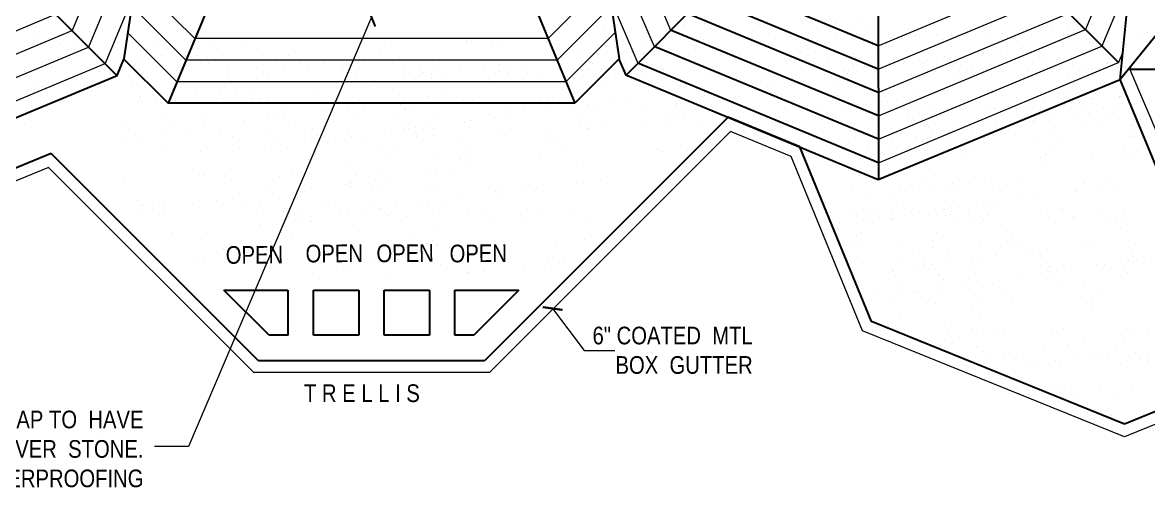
# Model space of a CAD drawing. Header units: inches. Extents: x 279 to 11006, y 233 to 7807.
# Drawn here: x 2671 to 3245, y 7112 to 7349 of the extents above; entities that cross this region are included whole.
import ezdxf

# ---------------------------------------------------------------- set-up
doc = ezdxf.new("R2010")
doc.units = ezdxf.units.IN
doc.header["$MEASUREMENT"] = 0
doc.linetypes.add('HIDDEN', pattern=[0.375, 0.25, -0.125])
for name, color, linetype, lineweight in [('GUTTER', 7, 'Continuous', 15), ('ROOF LINE', 7, 'Continuous', 30), ('ROOFLINE', 7, 'HIDDEN', 30)]:
    doc.layers.add(name, color=color, linetype=linetype, lineweight=lineweight)
doc.styles.add('ARCHENT', font='technical.ttf', dxfattribs={"height": 6})
doc.styles.add('ARCHENTLTD', font='technical.ttf', dxfattribs={"height": 0.1875})
doc.dimstyles.new('ARCHENTLTD', dxfattribs={"dimscale": 0.05, "dimtxt": 0.1875, "dimasz": 3, "dimexe": 9, "dimexo": 1, "dimgap": 2.5, "dimtad": 0, "dimdec": 1, "dimzin": 1, "dimdsep": 46, "dimlunit": 4, "dimtxsty": 'ARCHENTLTD', "dimblk": 'ARCHTICK', "dimcen": 6, "dimclrd": 256, "dimclre": 256, "dimclrt": 256, "dimaunit": 1, "dimadec": 0, "dimazin": 0, "dimtfac": 1, "dimtdec": 1, "dimtofl": 0, "dimtmove": 1, "dimatfit": 3, "dimldrblk": 'ARCHTICK', "dimfxl": 1, "dimfrac": 2, "dimtolj": 1, "dimtzin": 0, "dimlwd": 9, "dimlwe": 9, "dimarcsym": 0})

# ---------------------------------------------------------------- blocks, each defined once
blk = doc.blocks.new('_ArchTick')
at = {"color": 0, "linetype": 'ByBlock', "const_width": 0.15}
blk.add_lwpolyline([(-0.5, -0.5), (0.5, 0.5)], dxfattribs=at)

msp = doc.modelspace()

# ---------------------------------------------------------------- linework, layer by layer
at = {"layer": 'GUTTER'}
for p, q in [((3031.86, 7293.45), (2909.03, 7170.64)), ((3062.73, 7280.68), (3031.86, 7293.45)), ((3098.99, 7191.93), (3062.73, 7280.68)), ((2684.47, 7275.06), (2622.68, 7249.74)), ((2789.04, 7170.58), (2684.47, 7275.06)), ((3232.49, 7137.83), (3098.99, 7191.93)), ((3320.74, 7173.88), (3232.49, 7137.83)), ((2909.03, 7170.64), (2789.04, 7170.58))]:
    msp.add_line(p, q, dxfattribs=at)
at = {"layer": 'ROOF LINE', "color": 93}
for p, q in [((2832.8, 7518.54), (2745.38, 7307.74)), ((2865.1, 7518.55), (2952.56, 7307.84)), ((2609.12, 7432.08), (2719.51, 7321.78)), ((3088.18, 7432.8), (2978.65, 7322.12)), ((3125.24, 7432.65), (3229.45, 7328.52)), ((3106.93, 7425.05), (3107.18, 7269)), ((3107.07, 7337.05), (3026.43, 7370.4)), ((3107.09, 7325.14), (3018.07, 7361.95)), ((3107.11, 7313.23), (3009.71, 7353.51)), ((3107.13, 7301.32), (3001.35, 7345.06)), ((3107.15, 7289.41), (2992.99, 7336.61)), ((3107.17, 7277.5), (2984.63, 7328.16)), ((3383.43, 7325.2), (3235.23, 7324.91))]:
    msp.add_line(p, q, dxfattribs=at)
at = {"layer": 'ROOF LINE', "color": 93, "lineweight": 9}
for p, q in [((2740.38, 7450.15), (2696.5, 7344.77)), ((2956.38, 7450.68), (3001.35, 7345.06)), ((3256.5, 7450.72), (3212.62, 7345.34)), ((2733.63, 7405.33), (2704.91, 7336.36)), ((2964.59, 7403.33), (2992.99, 7336.61)), ((2728.72, 7371.09), (2759.05, 7340.7)), ((2938.91, 7340.7), (2969.22, 7371.09)), ((3107.07, 7337.05), (3187.37, 7370.56)), ((3235.48, 7371.63), (3221.03, 7336.93)), ((2727.36, 7361.66), (2713.33, 7327.95)), ((2726.76, 7357.47), (2754.49, 7329.7)), ((2943.48, 7329.71), (2971.17, 7357.47)), ((2970.67, 7360.95), (2984.63, 7328.16)), ((3107.09, 7325.14), (3195.79, 7362.15)), ((2590.99, 7312.66), (2688.08, 7353.18)), ((3107.11, 7313.23), (3204.2, 7353.74)), ((2591.01, 7300.75), (2696.5, 7344.77)), ((2724.81, 7343.86), (2749.92, 7318.7)), ((2938.91, 7340.7), (2759.05, 7340.7)), ((2948.04, 7318.71), (2973.13, 7343.86)), ((3107.13, 7301.32), (3212.62, 7345.34)), ((2591.03, 7288.84), (2704.91, 7336.36)), ((3107.15, 7289.41), (3221.03, 7336.93)), ((2943.48, 7329.71), (2754.49, 7329.7)), ((3107.17, 7277.5), (3229.45, 7328.52)), ((3231.62, 7333.73), (3229.45, 7328.52)), ((2591.05, 7276.93), (2713.33, 7327.95)), ((3235.23, 7324.91), (3236.24, 7327.31)), ((3235.23, 7324.91), (3287.37, 7202.45)), ((2948.04, 7318.71), (2749.92, 7318.7))]:
    msp.add_line(p, q, dxfattribs=at)
at = {"layer": 'ROOF LINE'}
for p, q in [((2740.35, 7450.15), (2722.87, 7330.36)), ((2957.79, 7450.68), (2975.06, 7330.37)), ((3230.21, 7319.9), (3238.01, 7396.39)), ((3278.75, 7379.53), (3230.21, 7319.9)), ((2719.42, 7321.91), (2722.88, 7330.27)), ((2722.88, 7330.27), (2745.38, 7307.74)), ((2975.06, 7330.37), (2952.55, 7307.85)), ((2975.01, 7330.31), (2978.53, 7322.01)), ((2590.94, 7268.63), (2719.42, 7321.91)), ((3107.06, 7268.83), (2978.53, 7322.01)), ((3107.06, 7268.87), (3230.21, 7319.9)), ((3281.25, 7196.76), (3230.21, 7319.9)), ((2952.56, 7307.84), (2745.38, 7307.74)), ((3030.62, 7300.7), (2906.54, 7176.64)), ((3067.21, 7285.59), (3030.62, 7300.7)), ((3103.58, 7196.54), (3067.21, 7285.59)), ((2685.88, 7282.12), (2618.09, 7254.35)), ((2791.53, 7176.58), (2685.88, 7282.12)), ((2773.88, 7212.57), (2806.48, 7212.59)), ((2796.85, 7189.63), (2773.88, 7212.57)), ((2806.48, 7212.59), (2806.48, 7189.63)), ((2819.48, 7212.6), (2842.49, 7212.61)), ((2819.49, 7189.65), (2819.48, 7212.6)), ((2842.49, 7212.61), (2842.49, 7189.65)), ((2855.49, 7212.62), (2878.48, 7212.63)), ((2855.49, 7189.66), (2855.49, 7212.62)), ((2878.48, 7212.63), (2878.48, 7189.67)), ((2891.48, 7212.63), (2924.08, 7212.65)), ((2891.49, 7189.67), (2891.48, 7212.63)), ((2924.08, 7212.65), (2901.13, 7189.68)), ((3232.48, 7144.31), (3103.58, 7196.54)), ((2806.49, 7189.63), (2796.85, 7189.63)), ((2842.49, 7189.65), (2819.49, 7189.65)), ((2878.49, 7189.67), (2855.49, 7189.66)), ((2901.13, 7189.68), (2891.49, 7189.67)), ((2901.13, 7189.68), (2891.49, 7189.68)), ((3321.16, 7180.53), (3232.48, 7144.31)), ((2906.54, 7176.64), (2791.53, 7176.58))]:
    msp.add_line(p, q, dxfattribs=at)
at = {"layer": 'ROOFLINE', "color": 7, "linetype": 'Continuous', "lineweight": 25, "ltscale": 100}
for p, q in [((2717.82, 7345.67), (2717.82, 7345.67)), ((2725.63, 7346.7), (2725.63, 7346.7)), ((2967.39, 7346.41), (2967.39, 7346.41)), ((3005.41, 7348.65), (3005.41, 7348.65)), ((3007.9, 7347.87), (3007.9, 7347.87)), ((3018.85, 7348.25), (3018.85, 7348.25)), ((3021.62, 7345.72), (3021.62, 7345.72)), ((3046.27, 7347.69), (3046.27, 7347.69)), ((3052.12, 7348.74), (3052.12, 7348.74)), ((3085.54, 7348.19), (3085.54, 7348.19)), ((3094.99, 7345.82), (3094.99, 7345.82)), ((3098.84, 7348.83), (3098.84, 7348.83)), ((3102.8, 7346.85), (3102.8, 7346.85)), ((3216.04, 7348.02), (3216.04, 7348.02)), ((2677.44, 7340.35), (2677.44, 7340.35)), ((2685.25, 7341.38), (2685.25, 7341.38)), ((2705.63, 7344.07), (2705.63, 7344.07)), ((3014.98, 7340.35), (3014.98, 7340.35)), ((3017.86, 7340.47), (3017.86, 7340.47)), ((3027.18, 7341.96), (3027.18, 7341.96)), ((3054.62, 7340.5), (3054.62, 7340.5)), ((3062.42, 7341.53), (3062.42, 7341.53)), ((3081.64, 7345.2), (3081.64, 7345.2)), ((3082.8, 7344.21), (3082.8, 7344.21)), ((3085.48, 7340.8), (3085.48, 7340.8)), ((3123.51, 7343.04), (3123.51, 7343.04)), ((3126, 7342.26), (3126, 7342.26)), ((3136.95, 7342.64), (3136.95, 7342.64)), ((3139.71, 7340.1), (3139.71, 7340.1)), ((3164.37, 7342.08), (3164.37, 7342.08)), ((3170.22, 7343.13), (3170.22, 7343.13)), ((3195.66, 7345.34), (3195.66, 7345.34)), ((3203.51, 7345.02), (3203.51, 7345.02)), ((3203.63, 7342.58), (3203.63, 7342.58)), ((3213.09, 7340.21), (3213.09, 7340.21)), ((3216.93, 7343.22), (3216.93, 7343.22)), ((3220.89, 7341.24), (3220.89, 7341.24)), ((3241.27, 7343.92), (3241.27, 7343.92)), ((3244.14, 7344.04), (3244.14, 7344.04)), ((2690.14, 7338.02), (2690.14, 7338.02)), ((2691.39, 7339.32), (2691.39, 7339.32)), ((2697.71, 7335.29), (2697.71, 7335.29)), ((2699.75, 7337.21), (2699.75, 7337.21)), ((2730.65, 7339.48), (2730.65, 7339.48)), ((2738.1, 7339.4), (2738.1, 7339.4)), ((2744.43, 7335.37), (2744.43, 7335.37)), ((2757.89, 7338.42), (2757.89, 7338.42)), ((2760.66, 7335.88), (2760.66, 7335.88)), ((2769.03, 7339.3), (2769.03, 7339.3)), ((2770.71, 7335.87), (2770.71, 7335.87)), ((2784.81, 7339.49), (2784.81, 7339.49)), ((2791.14, 7335.46), (2791.14, 7335.46)), ((2859.2, 7337.23), (2859.2, 7337.23)), ((2897.22, 7339.47), (2897.22, 7339.47)), ((2899.71, 7338.69), (2899.71, 7338.69)), ((2910.66, 7339.07), (2910.66, 7339.07)), ((2913.42, 7336.54), (2913.42, 7336.54)), ((2938.08, 7338.51), (2938.08, 7338.51)), ((2943.93, 7339.56), (2943.93, 7339.56)), ((2973.45, 7336.02), (2973.45, 7336.02)), ((2973.76, 7335.08), (2973.76, 7335.08)), ((2974.61, 7335.03), (2974.61, 7335.03)), ((2977.34, 7339.01), (2977.34, 7339.01)), ((2986.8, 7336.64), (2986.8, 7336.64)), ((2990.64, 7339.65), (2990.64, 7339.65)), ((2994.61, 7337.67), (2994.61, 7337.67)), ((3014.24, 7335.19), (3014.24, 7335.19)), ((3022.05, 7336.21), (3022.05, 7336.21)), ((3028.18, 7334.15), (3028.18, 7334.15)), ((3042.42, 7338.9), (3042.42, 7338.9)), ((3067.45, 7334.31), (3067.45, 7334.31)), ((3074.9, 7334.23), (3074.9, 7334.23)), ((3105.82, 7334.13), (3105.82, 7334.13)), ((3121.61, 7334.32), (3121.61, 7334.32)), ((3172.71, 7334.89), (3172.71, 7334.89)), ((3180.52, 7335.92), (3180.52, 7335.92)), ((3199.73, 7339.59), (3199.73, 7339.59)), ((3200.89, 7338.6), (3200.89, 7338.6)), ((3214.55, 7338.67), (3214.55, 7338.67)), ((3233.63, 7337.63), (3233.63, 7337.63)), ((2730.34, 7330.55), (2730.34, 7330.55)), ((2742.53, 7332.16), (2742.53, 7332.16)), ((2750.34, 7333.19), (2750.34, 7333.19)), ((2759.91, 7332.21), (2759.91, 7332.21)), ((2761.97, 7328.62), (2761.97, 7328.62)), ((2800.34, 7328.44), (2800.34, 7328.44)), ((2806.62, 7332.3), (2806.62, 7332.3)), ((2839.6, 7328.94), (2839.6, 7328.94)), ((2845.17, 7330.65), (2845.17, 7330.65)), ((2853.33, 7332.39), (2853.33, 7332.39)), ((2880.11, 7330.4), (2880.11, 7330.4)), ((2934.23, 7329.72), (2934.23, 7329.72)), ((2946.42, 7331.32), (2946.42, 7331.32)), ((2954.23, 7332.35), (2954.23, 7332.35)), ((2973.86, 7329.87), (2973.86, 7329.87)), ((2976.53, 7332.55), (2976.53, 7332.55)), ((2981.47, 7334.06), (2981.47, 7334.06)), ((2981.67, 7330.9), (2981.67, 7330.9)), ((2987.67, 7332.35), (2987.67, 7332.35)), ((2987.8, 7330.03), (2987.8, 7330.03)), ((3002.04, 7333.58), (3002.04, 7333.58)), ((3026.94, 7332.85), (3026.94, 7332.85)), ((3034.51, 7330.12), (3034.51, 7330.12)), ((3036.55, 7332.04), (3036.55, 7332.04)), ((3081.22, 7330.21), (3081.22, 7330.21)), ((3091.85, 7329.47), (3091.85, 7329.47)), ((3094.69, 7333.25), (3094.69, 7333.25)), ((3097.45, 7330.71), (3097.45, 7330.71)), ((3099.57, 7328.45), (3099.57, 7328.45)), ((3120.32, 7328.93), (3120.32, 7328.93)), ((3127.93, 7330.29), (3127.93, 7330.29)), ((3132.33, 7329.57), (3132.33, 7329.57)), ((3140.14, 7330.6), (3140.14, 7330.6)), ((3140.69, 7331.61), (3140.69, 7331.61)), ((3146.28, 7328.54), (3146.28, 7328.54)), ((3160.52, 7333.28), (3160.52, 7333.28)), ((3185.54, 7328.7), (3185.54, 7328.7)), ((3192.99, 7328.62), (3192.99, 7328.62)), ((3223.91, 7328.52), (3223.91, 7328.52)), ((3239.7, 7328.71), (3239.7, 7328.71)), ((2672.05, 7324.14), (2672.05, 7324.14)), ((2710.42, 7323.96), (2710.42, 7323.96)), ((2712.8, 7325.25), (2712.8, 7325.25)), ((2715.57, 7322.72), (2715.57, 7322.72)), ((2719.52, 7328.1), (2719.52, 7328.1)), ((2721.45, 7327.16), (2721.45, 7327.16)), ((2749.69, 7324.46), (2749.69, 7324.46)), ((2766.23, 7328.18), (2766.23, 7328.18)), ((2776.1, 7324.49), (2776.1, 7324.49)), ((2790.2, 7325.92), (2790.2, 7325.92)), ((2793.98, 7322.88), (2793.98, 7322.88)), ((2804.8, 7325.33), (2804.8, 7325.33)), ((2812.94, 7328.27), (2812.94, 7328.27)), ((2816.99, 7326.94), (2816.99, 7326.94)), ((2824.8, 7327.97), (2824.8, 7327.97)), ((2834.24, 7325.7), (2834.24, 7325.7)), ((2834.37, 7326.99), (2834.37, 7326.99)), ((2836.42, 7323.4), (2836.42, 7323.4)), ((2837.01, 7323.16), (2837.01, 7323.16)), ((2840.69, 7322.96), (2840.69, 7322.96)), ((2859.66, 7328.36), (2859.66, 7328.36)), ((2865.57, 7325.9), (2865.57, 7325.9)), ((2868.33, 7323.37), (2868.33, 7323.37)), ((2873.28, 7324.88), (2873.28, 7324.88)), ((2874.8, 7323.22), (2874.8, 7323.22)), ((2879.48, 7323.17), (2879.48, 7323.17)), ((2881.08, 7327.08), (2881.08, 7327.08)), ((2887.4, 7323.05), (2887.4, 7323.05)), ((2893.85, 7324.4), (2893.85, 7324.4)), ((2906.05, 7326), (2906.05, 7326)), ((2913.85, 7327.03), (2913.85, 7327.03)), ((2914.06, 7323.72), (2914.06, 7323.72)), ((2918.74, 7323.67), (2918.74, 7323.67)), ((2919.99, 7324.97), (2919.99, 7324.97)), ((2927.79, 7327.17), (2927.79, 7327.17)), ((2928.35, 7322.86), (2928.35, 7322.86)), ((2934.12, 7323.14), (2934.12, 7323.14)), ((2954.57, 7325.18), (2954.57, 7325.18)), ((2959.26, 7325.13), (2959.26, 7325.13)), ((2961.67, 7328.26), (2961.67, 7328.26)), ((2966.7, 7325.05), (2966.7, 7325.05)), ((2986.5, 7324.07), (2986.5, 7324.07)), ((2997.63, 7324.95), (2997.63, 7324.95)), ((3013.42, 7325.14), (3013.42, 7325.14)), ((3079.76, 7322.65), (3079.76, 7322.65)), ((3089.5, 7323.84), (3089.5, 7323.84)), ((3091.43, 7322.9), (3091.43, 7322.9)), ((3091.96, 7324.26), (3091.96, 7324.26)), ((3094.62, 7326.94), (3094.62, 7326.94)), ((3099.76, 7325.28), (3099.76, 7325.28)), ((3100.32, 7326.29), (3100.32, 7326.29)), ((3105.77, 7326.74), (3105.77, 7326.74)), ((3105.89, 7324.42), (3105.89, 7324.42)), ((3112.51, 7327.9), (3112.51, 7327.9)), ((3120.14, 7327.97), (3120.14, 7327.97)), ((3129.89, 7327.95), (3129.89, 7327.95)), ((3131.94, 7324.36), (3131.94, 7324.36)), ((3136.21, 7323.92), (3136.21, 7323.92)), ((3145.03, 7327.24), (3145.03, 7327.24)), ((3152.6, 7324.51), (3152.6, 7324.51)), ((3154.64, 7326.42), (3154.64, 7326.42)), ((3170.32, 7324.18), (3170.32, 7324.18)), ((3176.6, 7328.04), (3176.6, 7328.04)), ((3182.92, 7324.01), (3182.92, 7324.01)), ((3195.21, 7323.83), (3195.21, 7323.83)), ((3199.32, 7324.59), (3199.32, 7324.59)), ((3209.58, 7324.68), (3209.58, 7324.68)), ((3212.78, 7327.63), (3212.78, 7327.63)), ((3215.55, 7325.1), (3215.55, 7325.1)), ((3223.31, 7328.13), (3223.31, 7328.13)), ((3229.64, 7324.1), (3229.64, 7324.1)), ((3233.24, 7326.08), (3233.24, 7326.08)), ((3235.73, 7325.3), (3235.73, 7325.3)), ((2679.47, 7318.49), (2679.47, 7318.49)), ((2775.59, 7322.2), (2775.59, 7322.2)), ((2795.91, 7321.94), (2795.91, 7321.94)), ((2850.56, 7319.27), (2850.56, 7319.27)), ((2853.48, 7319.08), (2853.48, 7319.08)), ((2865.67, 7320.69), (2865.67, 7320.69)), ((2873.48, 7321.72), (2873.48, 7321.72)), ((2879.6, 7320.85), (2879.6, 7320.85)), ((2908.7, 7320.48), (2908.7, 7320.48)), ((2911.47, 7317.95), (2911.47, 7317.95)), ((2926.32, 7320.94), (2926.32, 7320.94)), ((2968.33, 7317.51), (2968.33, 7317.51)), ((2973.03, 7321.02), (2973.03, 7321.02)), ((2989.26, 7321.53), (2989.26, 7321.53)), ((2991.46, 7318.87), (2991.46, 7318.87)), ((3008.85, 7318.97), (3008.85, 7318.97)), ((3019.74, 7321.11), (3019.74, 7321.11)), ((3047.22, 7318.79), (3047.22, 7318.79)), ((3049.6, 7320.08), (3049.6, 7320.08)), ((3052.36, 7317.55), (3052.36, 7317.55)), ((3086.48, 7319.29), (3086.48, 7319.29)), ((3112.38, 7317.03), (3112.38, 7317.03)), ((3127, 7320.75), (3127, 7320.75)), ((3146.08, 7320.23), (3146.08, 7320.23)), ((3204.22, 7321.44), (3204.22, 7321.44)), ((3206.99, 7318.91), (3206.99, 7318.91)), ((2680.73, 7316.26), (2680.73, 7316.26)), ((2727.44, 7316.35), (2727.44, 7316.35)), ((2731.01, 7311.32), (2731.01, 7311.32)), ((2741.74, 7313.09), (2741.74, 7313.09)), ((2759.83, 7312.37), (2759.83, 7312.37)), ((2772.03, 7313.97), (2772.03, 7313.97)), ((2774.16, 7316.44), (2774.16, 7316.44)), ((2779.84, 7315), (2779.84, 7315)), ((2781, 7313.6), (2781, 7313.6)), ((2789.15, 7312.53), (2789.15, 7312.53)), ((2821.51, 7315.06), (2821.51, 7315.06)), ((2859.88, 7314.88), (2859.88, 7314.88)), ((2885.3, 7312.12), (2885.3, 7312.12)), ((3018.8, 7311.57), (3018.8, 7311.57)), ((3064.24, 7311.18), (3064.24, 7311.18)), ((3086.43, 7311.9), (3086.43, 7311.9)), ((3109.55, 7313.26), (3109.55, 7313.26)), ((3110.95, 7311.27), (3110.95, 7311.27)), ((3126.94, 7313.36), (3126.94, 7313.36)), ((3165.31, 7313.18), (3165.31, 7313.18)), ((3167.69, 7314.47), (3167.69, 7314.47)), ((3170.46, 7311.93), (3170.46, 7311.93)), ((3201.58, 7312.51), (3201.58, 7312.51)), ((3204.58, 7313.68), (3204.58, 7313.68)), ((3209.3, 7311.48), (3209.3, 7311.48)), ((3230.48, 7311.42), (3230.48, 7311.42)), ((3242.06, 7312.61), (3242.06, 7312.61)), ((2691.09, 7309.12), (2691.09, 7309.12)), ((2730.5, 7309.04), (2730.5, 7309.04)), ((2731.6, 7310.58), (2731.6, 7310.58)), ((2731.65, 7308.66), (2731.65, 7308.66)), ((2739.46, 7309.68), (2739.46, 7309.68)), ((2749.25, 7309.16), (2749.25, 7309.16)), ((2769.97, 7310.4), (2769.97, 7310.4)), ((2788.64, 7310.24), (2788.64, 7310.24)), ((2791.4, 7307.71), (2791.4, 7307.71)), ((2791.92, 7310), (2791.92, 7310)), ((2795.96, 7309.24), (2795.96, 7309.24)), ((2805.47, 7306.1), (2805.47, 7306.1)), ((2816.19, 7307.88), (2816.19, 7307.88)), ((2837.12, 7305.78), (2837.12, 7305.78)), ((2842.68, 7309.33), (2842.68, 7309.33)), ((2844.92, 7306.81), (2844.92, 7306.81)), ((2851.94, 7309.48), (2851.94, 7309.48)), ((2855.46, 7308.38), (2855.46, 7308.38)), ((2860.14, 7308.33), (2860.14, 7308.33)), ((2863.61, 7307.31), (2863.61, 7307.31)), ((2865.3, 7309.49), (2865.3, 7309.49)), ((2877.49, 7311.09), (2877.49, 7311.09)), ((2883.26, 7309.69), (2883.26, 7309.69)), ((2889.39, 7309.42), (2889.39, 7309.42)), ((2895.97, 7309.84), (2895.97, 7309.84)), ((2900.66, 7309.79), (2900.66, 7309.79)), ((2934.34, 7309.66), (2934.34, 7309.66)), ((2939.03, 7309.61), (2939.03, 7309.61)), ((2941.41, 7310.9), (2941.41, 7310.9)), ((2944.17, 7308.37), (2944.17, 7308.37)), ((2951.95, 7305.88), (2951.95, 7305.88)), ((2959.76, 7306.9), (2959.76, 7306.9)), ((2970.81, 7311.01), (2970.81, 7311.01)), ((2978.29, 7310.11), (2978.29, 7310.11)), ((3004.19, 7307.85), (3004.19, 7307.85)), ((3004.51, 7306.91), (3004.51, 7306.91)), ((3017.53, 7311.09), (3017.53, 7311.09)), ((3096.63, 7307.2), (3096.63, 7307.2)), ((3100.99, 7307.06), (3100.99, 7307.06)), ((3108.82, 7308.8), (3108.82, 7308.8)), ((3111.71, 7308.84), (3111.71, 7308.84)), ((3116.63, 7309.83), (3116.63, 7309.83)), ((3135.62, 7305.48), (3135.62, 7305.48)), ((3150.98, 7309.34), (3150.98, 7309.34)), ((3159.13, 7308.27), (3159.13, 7308.27)), ((3161.9, 7305.74), (3161.9, 7305.74)), ((3182.33, 7305.57), (3182.33, 7305.57)), ((3189.49, 7305.69), (3189.49, 7305.69)), ((3191.49, 7310.8), (3191.49, 7310.8)), ((3201.69, 7307.29), (3201.69, 7307.29)), ((3204.35, 7309.97), (3204.35, 7309.97)), ((3209.49, 7308.32), (3209.49, 7308.32)), ((3215.5, 7309.77), (3215.5, 7309.77)), ((3215.62, 7307.46), (3215.62, 7307.46)), ((3229.05, 7305.65), (3229.05, 7305.65)), ((3229.86, 7310.62), (3229.86, 7310.62)), ((3229.87, 7311), (3229.87, 7311)), ((2762.91, 7299.72), (2762.91, 7299.72)), ((2796.74, 7300.46), (2796.74, 7300.46)), ((2804.55, 7301.49), (2804.55, 7301.49)), ((2823.71, 7303.94), (2823.71, 7303.94)), ((2824.92, 7304.17), (2824.92, 7304.17)), ((2840.55, 7300.04), (2840.55, 7300.04)), ((2862.62, 7301.83), (2862.62, 7301.83)), ((2866.38, 7304.78), (2866.38, 7304.78)), ((2870.42, 7304.03), (2870.42, 7304.03)), ((2881.06, 7301.5), (2881.06, 7301.5)), ((2909.33, 7301.91), (2909.33, 7301.91)), ((2911.58, 7300.56), (2911.58, 7300.56)), ((2917.13, 7304.11), (2917.13, 7304.11)), ((2919.38, 7301.59), (2919.38, 7301.59)), ((2926.4, 7304.26), (2926.4, 7304.26)), ((2939.76, 7304.27), (2939.76, 7304.27)), ((2956.05, 7302), (2956.05, 7302)), ((2963.85, 7304.2), (2963.85, 7304.2)), ((2988.62, 7303.45), (2988.62, 7303.45)), ((3002.76, 7302.09), (3002.76, 7302.09)), ((3007.27, 7304.38), (3007.27, 7304.38)), ((3008.44, 7300.65), (3008.44, 7300.65)), ((3027.88, 7303.95), (3027.88, 7303.95)), ((3067.29, 7303.87), (3067.29, 7303.87)), ((3068.39, 7305.41), (3068.39, 7305.41)), ((3068.45, 7303.49), (3068.45, 7303.49)), ((3076.25, 7304.51), (3076.25, 7304.51)), ((3088.91, 7305.39), (3088.91, 7305.39)), ((3106.77, 7305.23), (3106.77, 7305.23)), ((3119.23, 7304.9), (3119.23, 7304.9)), ((3122.6, 7301.3), (3122.6, 7301.3)), ((3125.43, 7305.08), (3125.43, 7305.08)), ((3128.2, 7302.54), (3128.2, 7302.54)), ((3165.94, 7304.99), (3165.94, 7304.99)), ((3186.49, 7299.8), (3186.49, 7299.8)), ((3194.9, 7299.91), (3194.9, 7299.91)), ((3207.1, 7301.52), (3207.1, 7301.52)), ((3212.65, 7305.07), (3212.65, 7305.07)), ((3214.72, 7301.59), (3214.72, 7301.59)), ((3214.9, 7302.55), (3214.9, 7302.55)), ((3221.92, 7305.23), (3221.92, 7305.23)), ((3226.92, 7303.19), (3226.92, 7303.19)), ((3234.73, 7304.22), (3234.73, 7304.22)), ((3235.28, 7305.23), (3235.28, 7305.23)), ((2672.04, 7297.64), (2672.04, 7297.64)), ((2722.4, 7298.25), (2722.4, 7298.25)), ((2725.31, 7294.56), (2725.31, 7294.56)), ((2744.06, 7299.36), (2744.06, 7299.36)), ((2746.83, 7296.83), (2746.83, 7296.83)), ((2756.36, 7295.14), (2756.36, 7295.14)), ((2764.17, 7296.17), (2764.17, 7296.17)), ((2772.02, 7294.65), (2772.02, 7294.65)), ((2784.54, 7298.85), (2784.54, 7298.85)), ((2801.28, 7299.53), (2801.28, 7299.53)), ((2806.85, 7296.32), (2806.85, 7296.32)), ((2818.52, 7294.14), (2818.52, 7294.14)), ((2818.74, 7294.74), (2818.74, 7294.74)), ((2837.37, 7294.5), (2837.37, 7294.5)), ((2864.99, 7297.53), (2864.99, 7297.53)), ((2865.45, 7294.82), (2865.45, 7294.82)), ((2867.76, 7294.99), (2867.76, 7294.99)), ((2871.2, 7295.24), (2871.2, 7295.24)), ((2875.74, 7294.32), (2875.74, 7294.32)), ((2879.01, 7296.27), (2879.01, 7296.27)), ((2880.43, 7294.27), (2880.43, 7294.27)), ((2896.31, 7297.73), (2896.31, 7297.73)), ((2899.08, 7295.2), (2899.08, 7295.2)), ((2899.38, 7298.95), (2899.38, 7298.95)), ((2915.01, 7294.82), (2915.01, 7294.82)), ((2919.69, 7294.77), (2919.69, 7294.77)), ((2955.52, 7296.28), (2955.52, 7296.28)), ((2959.1, 7294.69), (2959.1, 7294.69)), ((2960.2, 7296.23), (2960.2, 7296.23)), ((2960.25, 7294.31), (2960.25, 7294.31)), ((2968.06, 7295.33), (2968.06, 7295.33)), ((2988.44, 7298.02), (2988.44, 7298.02)), ((2998.57, 7296.05), (2998.57, 7296.05)), ((3000.63, 7299.62), (3000.63, 7299.62)), ((3017.24, 7295.9), (3017.24, 7295.9)), ((3092.38, 7294), (3092.38, 7294)), ((3106.71, 7297.83), (3106.71, 7297.83)), ((3114.04, 7295.1), (3114.04, 7295.1)), ((3125.37, 7298.77), (3125.37, 7298.77)), ((3132.89, 7295.46), (3132.89, 7295.46)), ((3145.98, 7298.34), (3145.98, 7298.34)), ((3154.52, 7294.6), (3154.52, 7294.6)), ((3166.72, 7296.2), (3166.72, 7296.2)), ((3171.26, 7295.28), (3171.26, 7295.28)), ((3174.53, 7297.23), (3174.53, 7297.23)), ((3185.39, 7298.25), (3185.39, 7298.25)), ((3186.54, 7297.87), (3186.54, 7297.87)), ((3194.35, 7298.9), (3194.35, 7298.9)), ((3196.16, 7294.93), (3196.16, 7294.93)), ((3210.53, 7295.78), (3210.53, 7295.78)), ((3219.28, 7296.29), (3219.28, 7296.29)), ((3224.86, 7299.61), (3224.86, 7299.61)), ((3236.67, 7296.39), (3236.67, 7296.39)), ((3243.53, 7299.46), (3243.53, 7299.46)), ((2723.79, 7290.85), (2723.79, 7290.85)), ((2731.64, 7290.53), (2731.64, 7290.53)), ((2744.17, 7293.54), (2744.17, 7293.54)), ((2778.35, 7290.62), (2778.35, 7290.62)), ((2796.86, 7293.04), (2796.86, 7293.04)), ((2799.77, 7289.35), (2799.77, 7289.35)), ((2818.63, 7288.32), (2818.63, 7288.32)), ((2821.29, 7291.61), (2821.29, 7291.61)), ((2825.06, 7290.71), (2825.06, 7290.71)), ((2830.82, 7289.92), (2830.82, 7289.92)), ((2838.63, 7290.95), (2838.63, 7290.95)), ((2846.48, 7289.43), (2846.48, 7289.43)), ((2859, 7293.64), (2859, 7293.64)), ((2871.77, 7290.79), (2871.77, 7290.79)), ((2881.31, 7291.1), (2881.31, 7291.1)), ((2893.19, 7289.52), (2893.19, 7289.52)), ((2939.45, 7292.31), (2939.45, 7292.31)), ((2939.91, 7289.61), (2939.91, 7289.61)), ((2942.21, 7289.77), (2942.21, 7289.77)), ((3020.01, 7293.36), (3020.01, 7293.36)), ((3095.29, 7290.31), (3095.29, 7290.31)), ((3114.15, 7289.28), (3114.15, 7289.28)), ((3116.81, 7292.57), (3116.81, 7292.57)), ((3126.34, 7290.88), (3126.34, 7290.88)), ((3129.23, 7288.29), (3129.23, 7288.29)), ((3134.15, 7291.91), (3134.15, 7291.91)), ((3142, 7290.39), (3142, 7290.39)), ((3176.83, 7292.06), (3176.83, 7292.06)), ((3188.71, 7290.48), (3188.71, 7290.48)), ((3198.64, 7288.43), (3198.64, 7288.43)), ((3234.97, 7293.27), (3234.97, 7293.27)), ((3235.43, 7290.57), (3235.43, 7290.57)), ((3237.73, 7290.73), (3237.73, 7290.73)), ((2742.68, 7284.19), (2742.68, 7284.19)), ((2761.76, 7283.15), (2761.76, 7283.15)), ((2781.94, 7284.69), (2781.94, 7284.69)), ((2798.25, 7285.64), (2798.25, 7285.64)), ((2806.1, 7285.32), (2806.1, 7285.32)), ((2819.9, 7284.36), (2819.9, 7284.36)), ((2822.46, 7286.16), (2822.46, 7286.16)), ((2852.81, 7285.4), (2852.81, 7285.4)), ((2860.83, 7285.97), (2860.83, 7285.97)), ((2899.52, 7285.49), (2899.52, 7285.49)), ((2946.23, 7285.58), (2946.23, 7285.58)), ((2995.42, 7284), (2995.42, 7284)), ((2997.35, 7283.06), (2997.35, 7283.06)), ((3006.24, 7286.46), (3006.24, 7286.46)), ((3018.43, 7288.06), (3018.43, 7288.06)), ((3076.24, 7284.34), (3076.24, 7284.34)), ((3082.52, 7288.2), (3082.52, 7288.2)), ((3088.85, 7284.17), (3088.85, 7284.17)), ((3093.77, 7286.6), (3093.77, 7286.6)), ((3101.62, 7286.28), (3101.62, 7286.28)), ((3115.5, 7284.84), (3115.5, 7284.84)), ((3135.56, 7284.26), (3135.56, 7284.26)), ((3148.33, 7286.36), (3148.33, 7286.36)), ((3156.02, 7286.3), (3156.02, 7286.3)), ((3195.04, 7286.45), (3195.04, 7286.45)), ((3232.33, 7284.34), (3232.33, 7284.34)), ((3241.75, 7286.54), (3241.75, 7286.54)), ((2817.14, 7278.97), (2817.14, 7278.97)), ((2822.66, 7281.83), (2822.66, 7281.83)), ((2836.22, 7277.93), (2836.22, 7277.93)), ((2856.4, 7279.48), (2856.4, 7279.48)), ((2882.69, 7281.31), (2882.69, 7281.31)), ((2894.36, 7279.14), (2894.36, 7279.14)), ((2896.92, 7280.94), (2896.92, 7280.94)), ((2935.29, 7280.75), (2935.29, 7280.75)), ((3110.15, 7281.6), (3110.15, 7281.6)), ((3112.66, 7279.93), (3112.66, 7279.93)), ((3112.91, 7279.07), (3112.91, 7279.07)), ((3131.74, 7278.89), (3131.74, 7278.89)), ((3151.92, 7280.44), (3151.92, 7280.44)), ((3189.88, 7280.1), (3189.88, 7280.1)), ((3192.44, 7281.9), (3192.44, 7281.9)), ((3192.64, 7277.57), (3192.64, 7277.57)), ((3216.44, 7280.87), (3216.44, 7280.87)), ((3230.81, 7281.71), (3230.81, 7281.71)), ((3235.09, 7281.8), (3235.09, 7281.8)), ((2761.37, 7271.6), (2761.37, 7271.6)), ((2774.81, 7271.19), (2774.81, 7271.19)), ((2808.08, 7271.68), (2808.08, 7271.68)), ((2841.49, 7271.13), (2841.49, 7271.13)), ((2854.79, 7271.77), (2854.79, 7271.77)), ((2879.13, 7272.47), (2879.13, 7272.47)), ((2882.01, 7272.59), (2882.01, 7272.59)), ((2891.32, 7274.08), (2891.32, 7274.08)), ((2897.12, 7276.61), (2897.12, 7276.61)), ((2957.14, 7276.09), (2957.14, 7276.09)), ((2672.3, 7269.89), (2672.3, 7269.89)), ((2723.34, 7269.35), (2723.34, 7269.35)), ((2763.86, 7270.81), (2763.86, 7270.81)), ((2777.57, 7268.66), (2777.57, 7268.66)), ((2802.23, 7270.63), (2802.23, 7270.63)), ((2835.83, 7266.38), (2835.83, 7266.38)), ((2837.59, 7268.15), (2837.59, 7268.15)), ((2838.32, 7265.6), (2838.32, 7265.6)), ((2838.75, 7267.16), (2838.75, 7267.16)), ((2849.27, 7265.97), (2849.27, 7265.97)), ((2850.95, 7268.76), (2850.95, 7268.76)), ((2858.76, 7269.79), (2858.76, 7269.79)), ((2876.69, 7265.41), (2876.69, 7265.41)), ((2882.54, 7266.46), (2882.54, 7266.46)), ((2915.95, 7265.92), (2915.95, 7265.92)), ((2929.25, 7266.55), (2929.25, 7266.55)), ((2953.59, 7267.25), (2953.59, 7267.25)), ((2956.46, 7267.38), (2956.46, 7267.38)), ((2965.78, 7268.86), (2965.78, 7268.86)), ((3097.41, 7270.96), (3097.41, 7270.96)), ((3127.84, 7265.39), (3127.84, 7265.39)), ((3131.35, 7267.34), (3131.35, 7267.34)), ((3133.84, 7266.56), (3133.84, 7266.56)), ((3135.79, 7270.78), (3135.79, 7270.78)), ((3141.2, 7265.39), (3141.2, 7265.39)), ((3144.79, 7266.93), (3144.79, 7266.93)), ((3153.4, 7267), (3153.4, 7267)), ((3161.2, 7268.03), (3161.2, 7268.03)), ((3165.29, 7265.32), (3165.29, 7265.32)), ((3172.21, 7266.37), (3172.21, 7266.37)), ((3178.06, 7267.42), (3178.06, 7267.42)), ((3211.47, 7266.88), (3211.47, 7266.88)), ((3224.77, 7267.51), (3224.77, 7267.51)), ((3228.73, 7265.53), (3228.73, 7265.53)), ((2797.8, 7264.13), (2797.8, 7264.13)), ((2798.38, 7261.84), (2798.38, 7261.84)), ((2810.57, 7263.44), (2810.57, 7263.44)), ((2818.38, 7264.47), (2818.38, 7264.47)), ((2852.03, 7263.44), (2852.03, 7263.44)), ((2912.05, 7262.93), (2912.05, 7262.93)), ((2913.21, 7261.94), (2913.21, 7261.94)), ((2925.41, 7263.54), (2925.41, 7263.54)), ((2933.21, 7264.57), (2933.21, 7264.57)), ((3093.32, 7265.09), (3093.32, 7265.09)), ((3100.82, 7260.08), (3100.82, 7260.08)), ((3113.02, 7261.68), (3113.02, 7261.68)), ((3118.58, 7265.24), (3118.58, 7265.24)), ((3120.83, 7262.71), (3120.83, 7262.71)), ((3147.55, 7264.4), (3147.55, 7264.4)), ((3188.36, 7260.21), (3188.36, 7260.21)), ((3207.57, 7263.89), (3207.57, 7263.89)), ((3208.73, 7262.9), (3208.73, 7262.9)), ((3220.93, 7264.5), (3220.93, 7264.5)), ((2729.72, 7258.03), (2729.72, 7258.03)), ((2732.48, 7255.49), (2732.48, 7255.49)), ((2737.43, 7257), (2737.43, 7257)), ((2737.63, 7253.84), (2737.63, 7253.84)), ((2743.63, 7255.29), (2743.63, 7255.29)), ((2758, 7256.52), (2758, 7256.52)), ((2770.19, 7258.13), (2770.19, 7258.13)), ((2778, 7259.15), (2778, 7259.15)), ((2782.89, 7255.79), (2782.89, 7255.79)), ((2784.14, 7257.09), (2784.14, 7257.09)), ((2792.5, 7254.98), (2792.5, 7254.98)), ((2823.4, 7257.25), (2823.4, 7257.25)), ((2830.85, 7257.18), (2830.85, 7257.18)), ((2850.64, 7256.19), (2850.64, 7256.19)), ((2852.46, 7253.94), (2852.46, 7253.94)), ((2861.78, 7257.07), (2861.78, 7257.07)), ((2872.84, 7256.62), (2872.84, 7256.62)), ((2877.56, 7257.26), (2877.56, 7257.26)), ((2885.03, 7258.23), (2885.03, 7258.23)), ((2892.84, 7259.25), (2892.84, 7259.25)), ((3080.45, 7257.39), (3080.45, 7257.39)), ((3116.45, 7255.94), (3116.45, 7255.94)), ((3140.17, 7253.87), (3140.17, 7253.87)), ((3143.84, 7254.53), (3143.84, 7254.53)), ((3147.98, 7254.9), (3147.98, 7254.9)), ((3156.96, 7257.4), (3156.96, 7257.4)), ((3164.21, 7257.21), (3164.21, 7257.21)), ((3168.36, 7257.58), (3168.36, 7257.58)), ((3180.55, 7259.19), (3180.55, 7259.19)), ((2717.62, 7251.2), (2717.62, 7251.2)), ((2729.82, 7252.81), (2729.82, 7252.81)), ((2743.75, 7252.97), (2743.75, 7252.97)), ((2790.46, 7253.06), (2790.46, 7253.06)), ((2804.18, 7252.81), (2804.18, 7252.81)), ((2806.94, 7250.27), (2806.94, 7250.27)), ((2811.89, 7251.78), (2811.89, 7251.78)), ((2812.08, 7248.62), (2812.08, 7248.62)), ((2818.09, 7250.07), (2818.09, 7250.07)), ((2832.46, 7251.3), (2832.46, 7251.3)), ((2837.18, 7253.15), (2837.18, 7253.15)), ((2844.65, 7252.91), (2844.65, 7252.91)), ((2853.41, 7253.65), (2853.41, 7253.65)), ((2857.35, 7250.57), (2857.35, 7250.57)), ((2858.6, 7251.87), (2858.6, 7251.87)), ((2866.96, 7249.76), (2866.96, 7249.76)), ((2883.89, 7253.23), (2883.89, 7253.23)), ((2897.86, 7252.03), (2897.86, 7252.03)), ((2905.31, 7251.96), (2905.31, 7251.96)), ((2925.1, 7250.97), (2925.1, 7250.97)), ((2927.87, 7248.44), (2927.87, 7248.44)), ((2936.23, 7251.85), (2936.23, 7251.85)), ((2952.02, 7252.04), (2952.02, 7252.04)), ((3082.75, 7252.22), (3082.75, 7252.22)), ((3094.64, 7250.64), (3094.64, 7250.64)), ((3099.7, 7253.77), (3099.7, 7253.77)), ((3099.8, 7248.55), (3099.8, 7248.55)), ((3102.46, 7251.23), (3102.46, 7251.23)), ((3107.41, 7252.74), (3107.41, 7252.74)), ((3107.61, 7249.58), (3107.61, 7249.58)), ((3113.02, 7249.44), (3113.02, 7249.44)), ((3113.61, 7251.03), (3113.61, 7251.03)), ((3113.73, 7248.72), (3113.73, 7248.72)), ((3114.95, 7248.5), (3114.95, 7248.5)), ((3123.83, 7251.9), (3123.83, 7251.9)), ((3127.98, 7252.26), (3127.98, 7252.26)), ((3136.03, 7253.5), (3136.03, 7253.5)), ((3140.89, 7253.43), (3140.89, 7253.43)), ((3141.35, 7250.73), (3141.35, 7250.73)), ((3143.66, 7250.9), (3143.66, 7250.9)), ((3152.87, 7251.53), (3152.87, 7251.53)), ((3153.4, 7253.56), (3153.4, 7253.56)), ((3154.12, 7252.83), (3154.12, 7252.83)), ((3155.46, 7249.96), (3155.46, 7249.96)), ((3159.73, 7249.53), (3159.73, 7249.53)), ((3160.44, 7248.8), (3160.44, 7248.8)), ((3162.48, 7250.72), (3162.48, 7250.72)), ((3193.38, 7252.99), (3193.38, 7252.99)), ((3193.83, 7249.78), (3193.83, 7249.78)), ((3200.12, 7253.64), (3200.12, 7253.64)), ((3200.83, 7252.92), (3200.83, 7252.92)), ((3206.44, 7249.61), (3206.44, 7249.61)), ((3207.16, 7248.89), (3207.16, 7248.89)), ((3220.62, 7251.93), (3220.62, 7251.93)), ((3223.39, 7249.4), (3223.39, 7249.4)), ((3231.76, 7252.81), (3231.76, 7252.81)), ((3233.1, 7250.28), (3233.1, 7250.28)), ((2792.08, 7245.99), (2792.08, 7245.99)), ((2804.28, 7247.59), (2804.28, 7247.59)), ((2805.55, 7243.02), (2805.55, 7243.02)), ((2818.21, 7247.76), (2818.21, 7247.76)), ((2864.92, 7247.84), (2864.92, 7247.84)), ((2882.95, 7243.69), (2882.95, 7243.69)), ((2911.64, 7247.93), (2911.64, 7247.93)), ((2958.35, 7248.02), (2958.35, 7248.02)), ((3087.6, 7246.95), (3087.6, 7246.95)), ((3100.96, 7246.61), (3100.96, 7246.61)), ((3147.68, 7246.7), (3147.68, 7246.7)), ((3169.6, 7245.83), (3169.6, 7245.83)), ((3227.74, 7247.04), (3227.74, 7247.04)), ((3230.51, 7244.51), (3230.51, 7244.51)), ((2724.29, 7240.45), (2724.29, 7240.45)), ((2747.41, 7241.81), (2747.41, 7241.81)), ((2764.8, 7241.91), (2764.8, 7241.91)), ((2803.17, 7241.73), (2803.17, 7241.73)), ((2808.32, 7240.49), (2808.32, 7240.49)), ((2839.26, 7236.69), (2839.26, 7236.69)), ((2842.44, 7242.23), (2842.44, 7242.23)), ((2868.34, 7239.97), (2868.34, 7239.97)), ((2880.01, 7237.8), (2880.01, 7237.8)), ((2916.9, 7237.01), (2916.9, 7237.01)), ((2957.41, 7238.47), (2957.41, 7238.47)), ((3095.8, 7240.26), (3095.8, 7240.26)), ((3098.36, 7242.06), (3098.36, 7242.06)), ((3098.57, 7237.73), (3098.57, 7237.73)), ((3117.39, 7237.55), (3117.39, 7237.55)), ((3134.78, 7237.65), (3134.78, 7237.65)), ((3136.73, 7241.88), (3136.73, 7241.88)), ((3158.59, 7237.22), (3158.59, 7237.22)), ((3173.15, 7237.47), (3173.15, 7237.47)), ((3175.53, 7238.76), (3175.53, 7238.76)), ((3212.42, 7237.97), (3212.42, 7237.97)), ((2726.77, 7233.95), (2726.77, 7233.95)), ((2773.48, 7234.03), (2773.48, 7234.03)), ((2798.75, 7235.23), (2798.75, 7235.23)), ((2820.19, 7234.12), (2820.19, 7234.12)), ((2821.87, 7236.59), (2821.87, 7236.59)), ((2864.78, 7231.75), (2864.78, 7231.75)), ((2866.91, 7234.21), (2866.91, 7234.21)), ((2872.59, 7232.77), (2872.59, 7232.77)), ((2877.63, 7236.51), (2877.63, 7236.51)), ((2882.78, 7235.27), (2882.78, 7235.27)), ((2942.8, 7234.76), (2942.8, 7234.76)), ((3094.27, 7236.19), (3094.27, 7236.19)), ((3124.51, 7232.66), (3124.51, 7232.66)), ((3135.23, 7234.44), (3135.23, 7234.44)), ((3174.49, 7234.94), (3174.49, 7234.94)), ((3178.3, 7236.23), (3178.3, 7236.23)), ((3182.65, 7233.87), (3182.65, 7233.87)), ((3185.41, 7231.34), (3185.41, 7231.34)), ((3215.01, 7236.4), (3215.01, 7236.4)), ((3238.32, 7235.72), (3238.32, 7235.72)), ((2744.57, 7226.39), (2744.57, 7226.39)), ((2760.46, 7229.85), (2760.46, 7229.85)), ((2763.23, 7227.32), (2763.23, 7227.32)), ((2783.84, 7226.89), (2783.84, 7226.89)), ((2801.23, 7228.73), (2801.23, 7228.73)), ((2823.25, 7226.81), (2823.25, 7226.81)), ((2824.35, 7228.35), (2824.35, 7228.35)), ((2824.4, 7226.43), (2824.4, 7226.43)), ((2832.21, 7227.46), (2832.21, 7227.46)), ((2847.94, 7228.82), (2847.94, 7228.82)), ((2852.58, 7230.14), (2852.58, 7230.14)), ((2862.72, 7228.17), (2862.72, 7228.17)), ((2881.39, 7228.02), (2881.39, 7228.02)), ((2884.15, 7225.48), (2884.15, 7225.48)), ((2894.65, 7228.9), (2894.65, 7228.9)), ((2939.24, 7226.53), (2939.24, 7226.53)), ((2941.37, 7228.99), (2941.37, 7228.99)), ((2947.05, 7227.55), (2947.05, 7227.55)), ((3096.75, 7229.69), (3096.75, 7229.69)), ((3117.39, 7227.04), (3117.39, 7227.04)), ((3130.44, 7225.6), (3130.44, 7225.6)), ((3130.69, 7227.67), (3130.69, 7227.67)), ((3134.66, 7225.69), (3134.66, 7225.69)), ((3142.75, 7230.5), (3142.75, 7230.5)), ((3143.46, 7229.78), (3143.46, 7229.78)), ((3155.03, 7228.38), (3155.03, 7228.38)), ((3157.91, 7228.5), (3157.91, 7228.5)), ((3167.23, 7229.98), (3167.23, 7229.98)), ((3189.46, 7230.59), (3189.46, 7230.59)), ((3190.17, 7229.86), (3190.17, 7229.86)), ((3218.42, 7225.51), (3218.42, 7225.51)), ((3222.56, 7225.88), (3222.56, 7225.88)), ((3230.61, 7227.12), (3230.61, 7227.12)), ((3234.76, 7227.49), (3234.76, 7227.49)), ((3236.17, 7230.67), (3236.17, 7230.67)), ((3236.89, 7229.95), (3236.89, 7229.95)), ((3238.42, 7228.15), (3238.42, 7228.15)), ((3242.57, 7228.52), (3242.57, 7228.52)), ((2819.03, 7221.17), (2819.03, 7221.17)), ((2834.92, 7224.64), (2834.92, 7224.64)), ((2837.69, 7222.1), (2837.69, 7222.1)), ((2858.3, 7221.67), (2858.3, 7221.67)), ((2897.71, 7221.59), (2897.71, 7221.59)), ((2898.81, 7223.13), (2898.81, 7223.13)), ((2898.86, 7221.21), (2898.86, 7221.21)), ((2906.67, 7222.24), (2906.67, 7222.24)), ((2927.04, 7224.92), (2927.04, 7224.92)), ((2937.18, 7222.95), (2937.18, 7222.95)), ((3094.28, 7220.38), (3094.28, 7220.38)), ((3113.5, 7224.05), (3113.5, 7224.05)), ((3114.55, 7222.13), (3114.55, 7222.13)), ((3114.66, 7223.06), (3114.66, 7223.06)), ((3115.89, 7219.6), (3115.89, 7219.6)), ((3126.85, 7224.67), (3126.85, 7224.67)), ((3133.21, 7223.06), (3133.21, 7223.06)), ((3137.56, 7220.71), (3137.56, 7220.71)), ((3153.82, 7222.63), (3153.82, 7222.63)), ((3156.41, 7221.06), (3156.41, 7221.06)), ((3178.04, 7220.2), (3178.04, 7220.2)), ((3190.24, 7221.8), (3190.24, 7221.8)), ((3193.23, 7222.55), (3193.23, 7222.55)), ((3194.33, 7224.09), (3194.33, 7224.09)), ((3194.38, 7222.17), (3194.38, 7222.17)), ((3194.78, 7220.88), (3194.78, 7220.88)), ((3198.04, 7222.83), (3198.04, 7222.83)), ((3202.19, 7223.2), (3202.19, 7223.2)), ((3232.7, 7223.91), (3232.7, 7223.91)), ((3234.04, 7221.38), (3234.04, 7221.38)), ((3118.81, 7215.91), (3118.81, 7215.91)), ((3137.66, 7214.88), (3137.66, 7214.88)), ((3140.32, 7218.17), (3140.32, 7218.17)), ((3149.86, 7216.49), (3149.86, 7216.49)), ((3157.67, 7217.51), (3157.67, 7217.51)), ((3165.52, 7215.99), (3165.52, 7215.99)), ((3200.34, 7217.66), (3200.34, 7217.66)), ((3212.23, 7216.08), (3212.23, 7216.08)), ((3099.31, 7213.16), (3099.31, 7213.16)), ((3106.75, 7213.08), (3106.75, 7213.08)), ((3113.08, 7209.05), (3113.08, 7209.05)), ((3117.29, 7212.2), (3117.29, 7212.2)), ((3125.13, 7211.88), (3125.13, 7211.88)), ((3126.55, 7212.09), (3126.55, 7212.09)), ((3129.31, 7209.56), (3129.31, 7209.56)), ((3137.68, 7212.98), (3137.68, 7212.98)), ((3153.47, 7213.17), (3153.47, 7213.17)), ((3159.79, 7209.14), (3159.79, 7209.14)), ((3171.84, 7211.96), (3171.84, 7211.96)), ((3218.56, 7212.05), (3218.56, 7212.05)), ((3136.18, 7205.54), (3136.18, 7205.54)), ((3155.25, 7204.49), (3155.25, 7204.49)), ((3175.44, 7206.04), (3175.44, 7206.04)), ((3213.39, 7205.7), (3213.39, 7205.7)), ((3215.95, 7207.5), (3215.95, 7207.5)), ((3216.16, 7203.17), (3216.16, 7203.17)), ((3118.34, 7198.14), (3118.34, 7198.14)), ((3158.85, 7199.6), (3158.85, 7199.6)), ((3144.24, 7195.88), (3144.24, 7195.88)), ((3154.86, 7192.94), (3154.86, 7192.94)), ((3157.35, 7192.16), (3157.35, 7192.16)), ((3168.3, 7192.54), (3168.3, 7192.54)), ((3195.72, 7191.97), (3195.72, 7191.97)), ((3201.57, 7193.03), (3201.57, 7193.03)), ((3234.99, 7192.48), (3234.99, 7192.48)), ((3116.84, 7190.7), (3116.84, 7190.7)), ((3128.49, 7186.04), (3128.49, 7186.04)), ((3140.68, 7187.65), (3140.68, 7187.65)), ((3142.81, 7190.11), (3142.81, 7190.11)), ((3148.49, 7188.68), (3148.49, 7188.68)), ((3171.07, 7190), (3171.07, 7190)), ((3211.87, 7185.82), (3211.87, 7185.82)), ((3231.09, 7189.49), (3231.09, 7189.49)), ((3232.25, 7188.5), (3232.25, 7188.5)), ((3244.44, 7190.1), (3244.44, 7190.1)), ((3138.62, 7184.07), (3138.62, 7184.07)), ((3157.29, 7183.92), (3157.29, 7183.92)), ((3160.06, 7181.39), (3160.06, 7181.39)), ((3163.69, 7179.47), (3163.69, 7179.47)), ((3171.5, 7180.5), (3171.5, 7180.5)), ((3191.87, 7183.18), (3191.87, 7183.18)), ((3204.07, 7184.79), (3204.07, 7184.79)), ((3220.53, 7180.55), (3220.53, 7180.55)), ((3228.33, 7181.58), (3228.33, 7181.58)), ((3237.9, 7180.61), (3237.9, 7180.61)), ((3151.5, 7177.86), (3151.5, 7177.86)), ((3176.39, 7177.14), (3176.39, 7177.14)), ((3177.63, 7178.43), (3177.63, 7178.43)), ((3183.96, 7174.4), (3183.96, 7174.4)), ((3186, 7176.32), (3186, 7176.32)), ((3197.52, 7176.49), (3197.52, 7176.49)), ((3199.45, 7175.55), (3199.45, 7175.55)), ((3208.33, 7178.95), (3208.33, 7178.95)), ((3216.9, 7178.6), (3216.9, 7178.6)), ((3224.35, 7178.52), (3224.35, 7178.52)), ((3230.67, 7174.49), (3230.67, 7174.49)), ((3239.96, 7177.01), (3239.96, 7177.01)), ((3244.14, 7177.53), (3244.14, 7177.53)), ((3244.23, 7176.58), (3244.23, 7176.58)), ((3196.67, 7163.07), (3196.67, 7163.07)), ((3199.05, 7164.36), (3199.05, 7164.36)), ((3235.93, 7163.57), (3235.93, 7163.57)), ((3201.81, 7161.83), (3201.81, 7161.83)), ((3209.01, 7159.71), (3209.01, 7159.71)), ((3219.73, 7161.49), (3219.73, 7161.49)), ((3227.25, 7157.55), (3227.25, 7157.55)), ((3213.69, 7155.46), (3213.69, 7155.46)), ((3225.71, 7148.8), (3225.71, 7148.8)), ((3240.91, 7148.11), (3240.91, 7148.11))]:
    msp.add_line(p, q, dxfattribs=at)

# ---------------------------------------------------------------- texts
at = {"layer": 'ROOFLINE', "color": 7, "linetype": 'Continuous', "lineweight": 5, "char_height": 9, "attachment_point": 5, "rotation": 0.45325, "style": 'ARCHENTLTD'}
for insert in [(2789.51, 7215.52), (2830.15, 7216.23), (2866.24, 7216.33), (2903.48, 7216.25)]:
    msp.add_mtext('OPEN\\P\\P  ', dxfattribs=dict(at, insert=insert))
at = {"layer": 'ROOFLINE', "color": 7, "linetype": 'Continuous', "lineweight": 9, "ltscale": 0.75, "char_height": 9, "attachment_point": 9, "rotation": 0.00213, "style": 'ARCHENT'}
for s, insert in [('6" COATED  MTL\\PBOX  GUTTER', (3043.15, 7169.83)), ('CONC  CHIMNEY  CAP TO  HAVE\\P3"  OVERHANG  OVER  STONE.\\PROOFER  TO  APPLY  WATERPROOFING', (2732.88, 7112.07))]:
    msp.add_mtext(s, dxfattribs=dict(at, insert=insert))
at = {"layer": 'ROOFLINE', "color": 7, "linetype": 'HIDDEN', "lineweight": 30, "insert": (2873.63, 7155.46), "char_height": 9, "width": 65.3125, "attachment_point": 9, "rotation": 0.00213, "style": 'ARCHENT'}
msp.add_mtext('T R E L L I S', dxfattribs=at)

# ---------------------------------------------------------------- leaders
at = {"layer": 'ROOFLINE', "color": 7, "linetype": 'Continuous', "lineweight": 9, "ltscale": 0.5}
msp.add_leader([(2849.02, 7351.61), (2755.86, 7132.97), (2738.53, 7132.97)], dimstyle='ARCHENTLTD', override={"dimasz": 144, "dimgap": 1, "dimtad": 0}, dxfattribs=at)
at = {"layer": 'ROOFLINE', "color": 7, "linetype": 'Continuous', "lineweight": 9, "ltscale": 0.75}
msp.add_leader([(2941.25, 7203.22), (2957.24, 7181.91), (2972.87, 7181.91)], dimstyle='ARCHENTLTD', override={"dimasz": 144, "dimgap": 1, "dimtad": 0}, dxfattribs=at)

doc.saveas('drawing.dxf')
